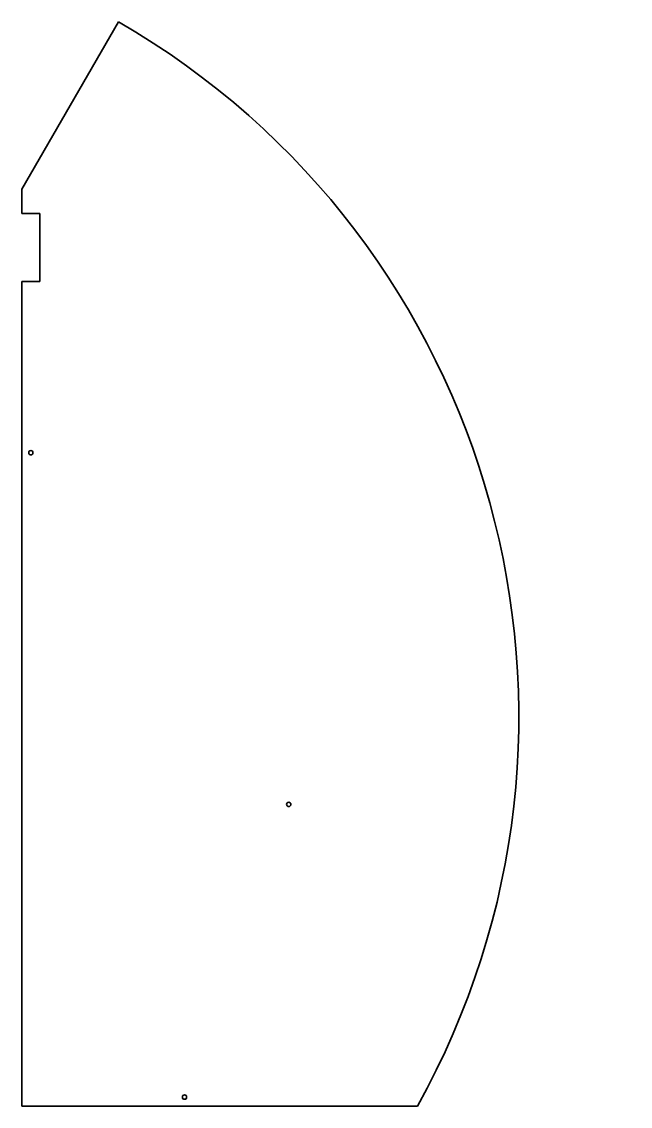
# Model space of a CAD drawing. Header units: inches. Extents: x 0 to 931, y 0 to 1658.
import ezdxf

# ---------------------------------------------------------------- set-up
doc = ezdxf.new("R2010")
doc.units = ezdxf.units.IN
doc.header["$MEASUREMENT"] = 0
doc.layers.add('SIMUMAK Visible (ISO)', color=7, linetype='Continuous', lineweight=35)

# ---------------------------------------------------------------- blocks, each defined once
blk = doc.blocks.new('PTM-03-SUMALD02')
at = {"layer": 'SIMUMAK Visible (ISO)'}
for p, q in [((147.9, 1657.7), (0, 1401.6)), ((0, 1401.6), (0, 1364.6)), ((0, 1364.6), (28, 1364.6)), ((28, 1364.6), (28, 1260.6)), ((28, 1260.6), (0, 1260.6)), ((0, 1260.6), (0, 0)), ((0, 0), (605.1, 0))]:
    blk.add_line(p, q, dxfattribs=at)
for centre in [(14, 999), (408.5, 461.5), (249, 14)]:
    blk.add_circle(centre, 3.3, dxfattribs=at)
blk.add_arc((-466, 596.5), 1226, 330.8865, 59.9533, dxfattribs=at)

msp = doc.modelspace()

# ---------------------------------------------------------------- block references
msp.add_blockref('PTM-03-SUMALD02', (0, 0))

doc.saveas('drawing.dxf')
